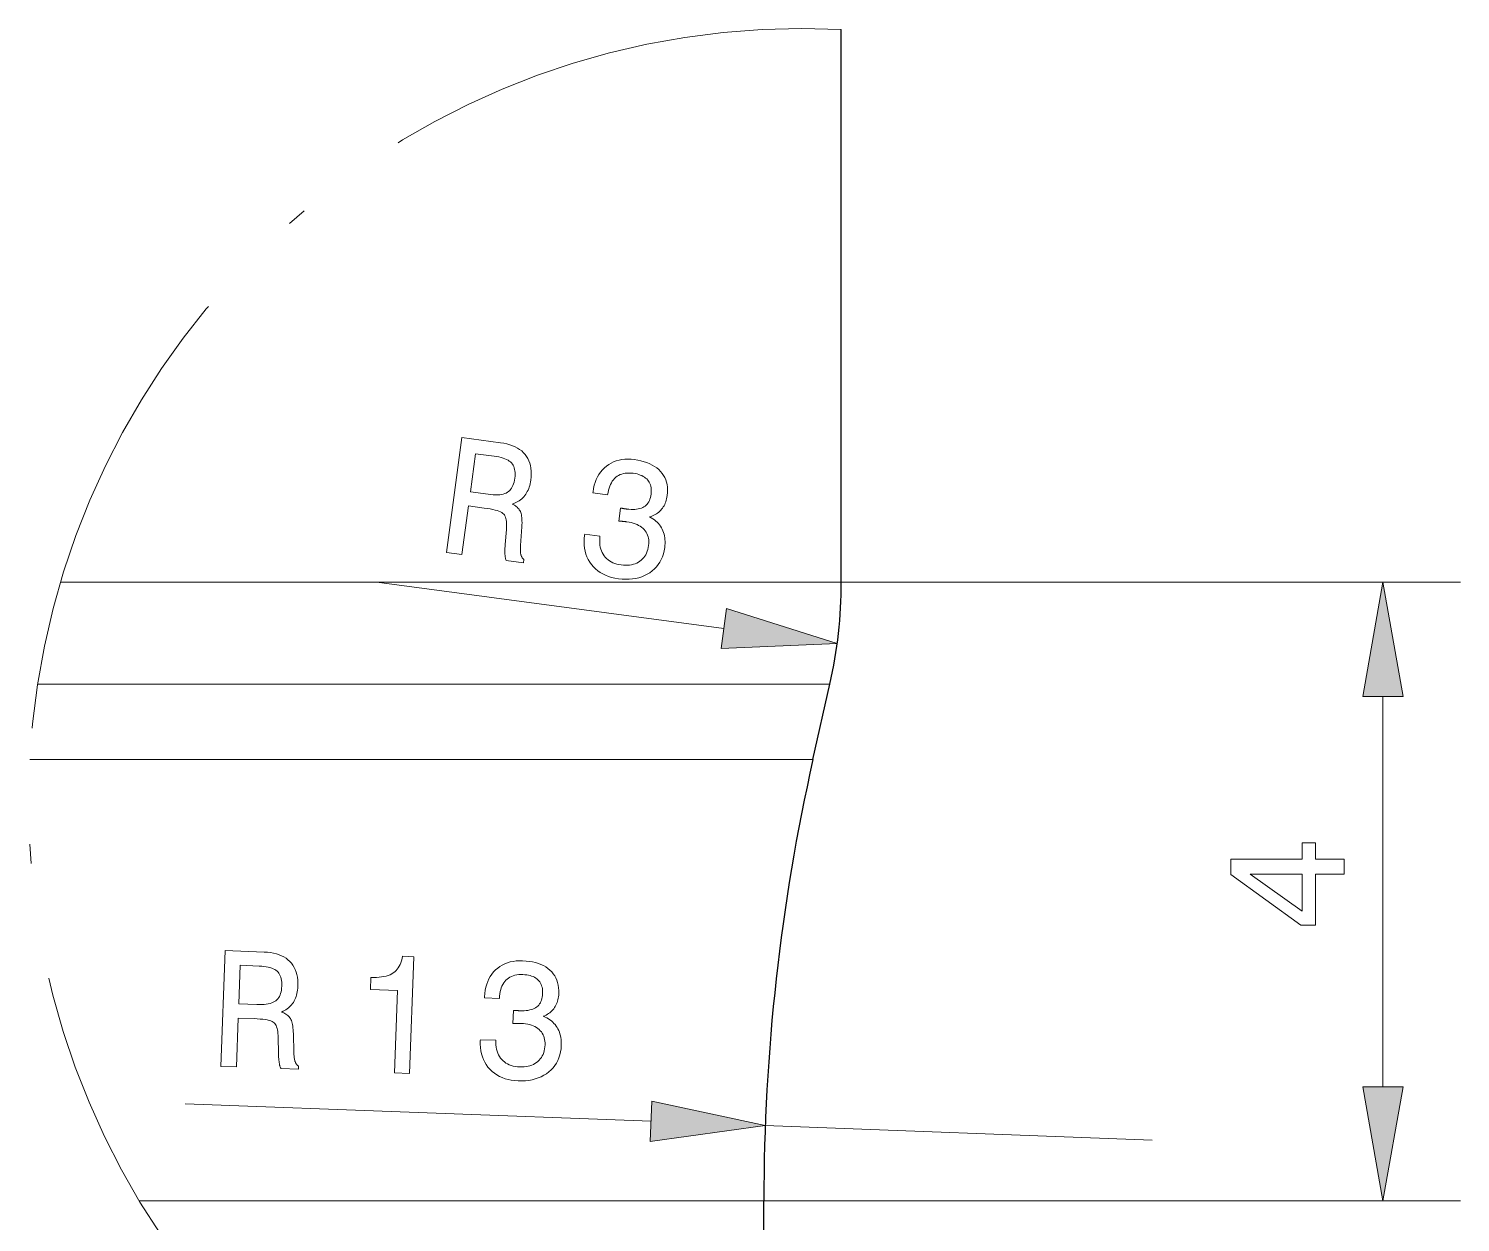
# Model space of a CAD drawing. Extents: x 0 to 420, y 0 to 594.
# Drawn here: x 214.72 to 251.71, y 110.91 to 141.77 of the extents above; entities that cross this region are included whole.
import ezdxf

# ---------------------------------------------------------------- set-up
doc = ezdxf.new("R2010")
doc.units = 0
doc.linetypes.add('DASHDOT', pattern=[18.5, 12, -3, 0.5, -3])

msp = doc.modelspace()

# ---------------------------------------------------------------- linework, layer by layer
at = {"lineweight": 30, "ltscale": 0.35714}
msp.add_line((235.717, 127.462), (235.717, 141.747), dxfattribs=at)
at = {"lineweight": 13}
for p, q in [((235.717, 127.462), (215.546, 127.462)), ((235.424, 124.828), (214.955, 124.828)), ((234.985, 122.877), (214.75, 122.877))]:
    msp.add_line(p, q, dxfattribs=at)
at = {"lineweight": 13, "ltscale": 0.226139}
msp.add_line((232.683, 126.266), (223.717, 127.462), dxfattribs=at)
at = {"lineweight": 13, "ltscale": 0.399919}
msp.add_line((235.717, 127.462), (251.713, 127.462), dxfattribs=at)
at = {"lineweight": 30, "ltscale": 0.05}
msp.add_line((234.985, 122.877), (235.424, 124.828), dxfattribs=at)
at = {"lineweight": 13, "ltscale": 0.252279}
msp.add_line((249.713, 114.416), (249.713, 124.508), dxfattribs=at)
at = {"lineweight": 13, "ltscale": 0.30114}
msp.add_line((230.801, 113.525), (218.764, 113.977), dxfattribs=at)
at = {"lineweight": 13, "ltscale": 0.25}
msp.add_line((243.746, 113.039), (233.753, 113.414), dxfattribs=at)
at = {"lineweight": 13, "ltscale": 0.403359}
msp.add_line((233.717, 111.462), (217.582, 111.462), dxfattribs=at)
at = {"lineweight": 13, "ltscale": 0.449919}
msp.add_line((233.717, 111.462), (251.713, 111.462), dxfattribs=at)
at = {"lineweight": 30, "ltscale": 0.24161}
msp.add_line((233.717, 101.798), (233.717, 111.462), dxfattribs=at)
at = {"lineweight": 13}
for points in [[(225.52, 128.23), (225.916, 131.2), (226.909, 131.067), (226.994, 131.054), (227.075, 131.036), (227.151, 131.015), (227.222, 130.99), (227.288, 130.962), (227.35, 130.929), (227.407, 130.893), (227.459, 130.853), (227.506, 130.809), (227.549, 130.762), (227.587, 130.711), (227.619, 130.656), (227.647, 130.599), (227.669, 130.538), (227.686, 130.473), (227.698, 130.405), (227.705, 130.334), (227.707, 130.26), (227.703, 130.182), (227.695, 130.101), (227.687, 130.053), (227.678, 130.007), (227.667, 129.962), (227.654, 129.92), (227.64, 129.879), (227.624, 129.84), (227.605, 129.802), (227.586, 129.767), (227.564, 129.733), (227.54, 129.701), (227.515, 129.67), (227.488, 129.642), (227.46, 129.615), (227.429, 129.59), (227.397, 129.568), (227.364, 129.546), (227.328, 129.527), (227.291, 129.51), (227.253, 129.494), (227.212, 129.481), (227.242, 129.466), (227.271, 129.45), (227.297, 129.433), (227.321, 129.415), (227.344, 129.397), (227.364, 129.377), (227.382, 129.357), (227.398, 129.335), (227.413, 129.313), (227.425, 129.29), (227.435, 129.264), (227.444, 129.235), (227.452, 129.204), (227.458, 129.169), (227.463, 129.131), (227.466, 129.089), (227.467, 129.045), (227.468, 128.997), (227.466, 128.946), (227.463, 128.892), (227.43, 128.405), (227.428, 128.374), (227.427, 128.345), (227.427, 128.317), (227.427, 128.292), (227.427, 128.267), (227.429, 128.245), (227.43, 128.223), (227.433, 128.204), (227.436, 128.186), (227.439, 128.17), (227.444, 128.155), (227.449, 128.14), (227.454, 128.126), (227.461, 128.113), (227.468, 128.101), (227.476, 128.089), (227.485, 128.077), (227.495, 128.067), (227.505, 128.056), (227.517, 128.047), (227.506, 127.965), (227.056, 128.025), (227.052, 128.036), (227.048, 128.048), (227.044, 128.061), (227.041, 128.074), (227.038, 128.089), (227.035, 128.104), (227.033, 128.121), (227.031, 128.138), (227.029, 128.157), (227.028, 128.176), (227.026, 128.196), (227.026, 128.218), (227.025, 128.241), (227.025, 128.265), (227.026, 128.291), (227.027, 128.318), (227.028, 128.346), (227.029, 128.376), (227.031, 128.407), (227.033, 128.439), (227.063, 128.826), (227.066, 128.883), (227.068, 128.936), (227.066, 128.985), (227.063, 129.03), (227.057, 129.071), (227.049, 129.109), (227.039, 129.142), (227.026, 129.172), (227.012, 129.198), (226.995, 129.22), (226.973, 129.24), (226.945, 129.259), (226.911, 129.277), (226.871, 129.294), (226.824, 129.31), (226.77, 129.325), (226.71, 129.34), (226.644, 129.353), (226.571, 129.365), (226.492, 129.377), (226.085, 129.431), (225.917, 128.177)], [(226.75, 130.718), (226.265, 130.783), (226.133, 129.795), (226.591, 129.734), (226.659, 129.726), (226.723, 129.721), (226.783, 129.719), (226.839, 129.719), (226.891, 129.723), (226.939, 129.729), (226.984, 129.739), (227.024, 129.751), (227.06, 129.766), (227.093, 129.784), (227.123, 129.805), (227.15, 129.829), (227.174, 129.857), (227.197, 129.888), (227.217, 129.923), (227.235, 129.961), (227.25, 130.003), (227.263, 130.047), (227.274, 130.096), (227.282, 130.148), (227.287, 130.199), (227.29, 130.248), (227.289, 130.294), (227.285, 130.337), (227.278, 130.378), (227.268, 130.416), (227.255, 130.452), (227.239, 130.485), (227.219, 130.515), (227.196, 130.543), (227.17, 130.568), (227.14, 130.592), (227.106, 130.614), (227.067, 130.634), (227.025, 130.653), (226.978, 130.669), (226.927, 130.684), (226.872, 130.698), (226.813, 130.709)], [(229.087, 128.703), (229.482, 128.65), (229.477, 128.589), (229.475, 128.529), (229.477, 128.473), (229.482, 128.418), (229.491, 128.366), (229.504, 128.316), (229.52, 128.269), (229.54, 128.224), (229.563, 128.182), (229.59, 128.141), (229.62, 128.104), (229.653, 128.07), (229.69, 128.039), (229.729, 128.011), (229.772, 127.986), (229.818, 127.964), (229.866, 127.945), (229.918, 127.929), (229.973, 127.917), (230.032, 127.907), (230.089, 127.901), (230.145, 127.898), (230.198, 127.899), (230.249, 127.904), (230.298, 127.911), (230.346, 127.923), (230.391, 127.937), (230.434, 127.956), (230.475, 127.977), (230.513, 128.002), (230.55, 128.031), (230.583, 128.062), (230.613, 128.095), (230.64, 128.132), (230.664, 128.171), (230.685, 128.214), (230.703, 128.259), (230.718, 128.306), (230.73, 128.357), (230.739, 128.41), (230.744, 128.459), (230.745, 128.506), (230.743, 128.552), (230.737, 128.595), (230.727, 128.637), (230.714, 128.677), (230.697, 128.716), (230.676, 128.752), (230.652, 128.787), (230.625, 128.82), (230.594, 128.851), (230.559, 128.88), (230.522, 128.906), (230.482, 128.93), (230.439, 128.951), (230.392, 128.97), (230.343, 128.986), (230.29, 129.001), (230.235, 129.012), (230.176, 129.021), (230.168, 129.023), (230.159, 129.024), (230.151, 129.025), (230.142, 129.026), (230.133, 129.027), (230.124, 129.028), (230.115, 129.028), (230.106, 129.029), (230.097, 129.03), (230.088, 129.031), (230.078, 129.032), (230.068, 129.033), (230.058, 129.034), (230.046, 129.035), (230.034, 129.036), (230.022, 129.037), (230.009, 129.038), (229.995, 129.039), (229.981, 129.04), (229.966, 129.041), (230.011, 129.377), (230.02, 129.376), (230.029, 129.374), (230.038, 129.373), (230.047, 129.371), (230.056, 129.37), (230.064, 129.368), (230.073, 129.367), (230.081, 129.365), (230.09, 129.364), (230.098, 129.363), (230.106, 129.361), (230.115, 129.36), (230.123, 129.359), (230.131, 129.358), (230.138, 129.356), (230.146, 129.355), (230.154, 129.354), (230.161, 129.353), (230.168, 129.352), (230.175, 129.351), (230.232, 129.345), (230.285, 129.341), (230.336, 129.34), (230.385, 129.342), (230.43, 129.346), (230.473, 129.353), (230.513, 129.363), (230.551, 129.375), (230.586, 129.39), (230.618, 129.408), (230.648, 129.429), (230.675, 129.452), (230.699, 129.478), (230.722, 129.507), (230.741, 129.538), (230.759, 129.572), (230.774, 129.61), (230.786, 129.649), (230.796, 129.692), (230.803, 129.737), (230.808, 129.782), (230.809, 129.824), (230.808, 129.865), (230.804, 129.904), (230.796, 129.942), (230.786, 129.977), (230.773, 130.011), (230.756, 130.043), (230.737, 130.074), (230.715, 130.102), (230.69, 130.129), (230.662, 130.154), (230.632, 130.176), (230.598, 130.197), (230.563, 130.215), (230.524, 130.231), (230.483, 130.246), (230.439, 130.258), (230.393, 130.267), (230.343, 130.275), (230.288, 130.281), (230.234, 130.283), (230.183, 130.282), (230.134, 130.277), (230.088, 130.268), (230.044, 130.256), (230.002, 130.241), (229.962, 130.221), (229.925, 130.198), (229.89, 130.172), (229.858, 130.142), (229.828, 130.109), (229.801, 130.072), (229.776, 130.032), (229.753, 129.988), (229.734, 129.941), (229.716, 129.891), (229.702, 129.837), (229.69, 129.78), (229.68, 129.719), (229.3, 129.77), (229.304, 129.799), (229.318, 129.884), (229.336, 129.965), (229.359, 130.042), (229.387, 130.115), (229.419, 130.183), (229.456, 130.247), (229.498, 130.307), (229.544, 130.363), (229.595, 130.414), (229.65, 130.461), (229.709, 130.503), (229.771, 130.54), (229.836, 130.571), (229.904, 130.596), (229.974, 130.616), (230.048, 130.63), (230.124, 130.638), (230.203, 130.641), (230.285, 130.638), (230.369, 130.629), (230.458, 130.615), (230.542, 130.597), (230.622, 130.576), (230.696, 130.551), (230.767, 130.522), (230.832, 130.49), (230.893, 130.454), (230.949, 130.414), (231.001, 130.371), (231.047, 130.324), (231.089, 130.274), (231.126, 130.221), (231.156, 130.165), (231.182, 130.107), (231.202, 130.046), (231.216, 129.982), (231.225, 129.916), (231.229, 129.847), (231.227, 129.775), (231.22, 129.701), (231.213, 129.659), (231.205, 129.618), (231.195, 129.579), (231.183, 129.541), (231.169, 129.505), (231.154, 129.47), (231.137, 129.437), (231.118, 129.405), (231.098, 129.375), (231.075, 129.346), (231.052, 129.319), (231.026, 129.293), (230.999, 129.27), (230.97, 129.248), (230.94, 129.227), (230.908, 129.209), (230.874, 129.192), (230.839, 129.177), (230.802, 129.163), (230.763, 129.152), (230.808, 129.127), (230.85, 129.1), (230.889, 129.072), (230.926, 129.042), (230.96, 129.011), (230.991, 128.978), (231.02, 128.943), (231.047, 128.907), (231.07, 128.869), (231.092, 128.829), (231.11, 128.788), (231.126, 128.745), (231.139, 128.701), (231.149, 128.656), (231.157, 128.609), (231.162, 128.561), (231.164, 128.512), (231.164, 128.461), (231.161, 128.409), (231.155, 128.355), (231.141, 128.271), (231.121, 128.192), (231.096, 128.117), (231.066, 128.046), (231.03, 127.979), (230.989, 127.916), (230.943, 127.857), (230.891, 127.803), (230.833, 127.753), (230.771, 127.706), (230.704, 127.665), (230.633, 127.63), (230.56, 127.6), (230.484, 127.576), (230.404, 127.557), (230.321, 127.545), (230.235, 127.538), (230.146, 127.536), (230.054, 127.541), (229.959, 127.551), (229.869, 127.566), (229.784, 127.585), (229.703, 127.61), (229.626, 127.639), (229.554, 127.673), (229.487, 127.713), (229.424, 127.757), (229.365, 127.806), (229.311, 127.86), (229.261, 127.918), (229.217, 127.981), (229.178, 128.047), (229.145, 128.115), (229.119, 128.186), (229.098, 128.26), (229.083, 128.337), (229.074, 128.417), (229.071, 128.5), (229.074, 128.585), (229.083, 128.674)], [(250.234, 124.508), (249.713, 127.462), (249.192, 124.508)], [(232.614, 125.75), (235.611, 125.875), (232.752, 126.782)], [(248.713, 119.91), (247.971, 119.91), (247.971, 118.592), (247.592, 118.592), (245.781, 119.905), (245.781, 120.298), (247.626, 120.298), (247.626, 120.725), (247.971, 120.725), (247.971, 120.298), (248.713, 120.298)], [(247.626, 118.955), (247.626, 119.91), (246.283, 119.91)], [(219.689, 114.943), (219.802, 117.937), (220.802, 117.899), (220.889, 117.894), (220.97, 117.884), (221.048, 117.87), (221.121, 117.852), (221.19, 117.83), (221.254, 117.803), (221.314, 117.773), (221.37, 117.738), (221.421, 117.699), (221.468, 117.656), (221.511, 117.608), (221.548, 117.557), (221.581, 117.503), (221.609, 117.444), (221.632, 117.381), (221.65, 117.315), (221.664, 117.245), (221.673, 117.171), (221.677, 117.093), (221.676, 117.012), (221.673, 116.963), (221.669, 116.916), (221.662, 116.871), (221.653, 116.827), (221.643, 116.785), (221.63, 116.745), (221.616, 116.706), (221.599, 116.668), (221.581, 116.633), (221.56, 116.598), (221.538, 116.566), (221.514, 116.535), (221.488, 116.506), (221.46, 116.478), (221.431, 116.452), (221.399, 116.428), (221.366, 116.406), (221.331, 116.385), (221.293, 116.366), (221.255, 116.348), (221.286, 116.336), (221.316, 116.323), (221.343, 116.309), (221.369, 116.294), (221.393, 116.277), (221.415, 116.26), (221.435, 116.241), (221.454, 116.221), (221.47, 116.2), (221.484, 116.178), (221.497, 116.154), (221.509, 116.126), (221.52, 116.095), (221.529, 116.061), (221.537, 116.024), (221.544, 115.983), (221.55, 115.939), (221.555, 115.891), (221.558, 115.84), (221.56, 115.786), (221.574, 115.298), (221.575, 115.268), (221.576, 115.238), (221.579, 115.211), (221.581, 115.185), (221.584, 115.161), (221.587, 115.138), (221.591, 115.118), (221.595, 115.098), (221.6, 115.081), (221.605, 115.065), (221.611, 115.05), (221.617, 115.037), (221.624, 115.023), (221.632, 115.011), (221.641, 114.999), (221.65, 114.988), (221.66, 114.977), (221.67, 114.967), (221.682, 114.958), (221.694, 114.95), (221.691, 114.868), (221.238, 114.885), (221.232, 114.895), (221.227, 114.907), (221.222, 114.919), (221.217, 114.932), (221.213, 114.946), (221.209, 114.962), (221.205, 114.978), (221.201, 114.995), (221.198, 115.013), (221.195, 115.032), (221.192, 115.052), (221.189, 115.074), (221.186, 115.097), (221.184, 115.121), (221.182, 115.146), (221.18, 115.173), (221.178, 115.202), (221.177, 115.231), (221.176, 115.262), (221.175, 115.294), (221.168, 115.683), (221.166, 115.739), (221.162, 115.792), (221.156, 115.841), (221.149, 115.885), (221.139, 115.926), (221.128, 115.963), (221.114, 115.995), (221.099, 116.024), (221.082, 116.048), (221.063, 116.069), (221.039, 116.086), (221.01, 116.102), (220.974, 116.117), (220.932, 116.13), (220.884, 116.142), (220.829, 116.152), (220.768, 116.16), (220.701, 116.167), (220.628, 116.173), (220.548, 116.177), (220.137, 116.192), (220.089, 114.928)], [(224.171, 114.775), (224.251, 116.907), (223.551, 116.933), (223.563, 117.238), (223.638, 117.238), (223.71, 117.241), (223.777, 117.246), (223.841, 117.254), (223.9, 117.265), (223.956, 117.278), (224.008, 117.294), (224.057, 117.313), (224.101, 117.335), (224.141, 117.359), (224.178, 117.387), (224.213, 117.417), (224.244, 117.452), (224.272, 117.49), (224.298, 117.531), (224.321, 117.575), (224.341, 117.623), (224.358, 117.675), (224.372, 117.73), (224.383, 117.788), (224.676, 117.777), (224.563, 114.76)], [(226.391, 115.632), (226.789, 115.617), (226.79, 115.555), (226.793, 115.496), (226.801, 115.44), (226.811, 115.386), (226.825, 115.335), (226.842, 115.287), (226.863, 115.241), (226.887, 115.198), (226.914, 115.158), (226.944, 115.121), (226.978, 115.087), (227.014, 115.056), (227.054, 115.028), (227.096, 115.004), (227.14, 114.983), (227.188, 114.966), (227.238, 114.951), (227.292, 114.941), (227.348, 114.933), (227.407, 114.929), (227.464, 114.929), (227.52, 114.932), (227.573, 114.937), (227.623, 114.947), (227.672, 114.959), (227.718, 114.975), (227.761, 114.994), (227.802, 115.016), (227.841, 115.041), (227.877, 115.07), (227.911, 115.102), (227.941, 115.136), (227.968, 115.172), (227.991, 115.211), (228.011, 115.253), (228.028, 115.297), (228.042, 115.343), (228.052, 115.392), (228.059, 115.444), (228.063, 115.498), (228.063, 115.547), (228.06, 115.594), (228.053, 115.639), (228.043, 115.682), (228.029, 115.722), (228.012, 115.761), (227.992, 115.798), (227.968, 115.832), (227.941, 115.864), (227.91, 115.895), (227.876, 115.923), (227.84, 115.948), (227.8, 115.97), (227.758, 115.99), (227.713, 116.007), (227.665, 116.022), (227.614, 116.034), (227.56, 116.043), (227.504, 116.049), (227.445, 116.053), (227.436, 116.053), (227.428, 116.053), (227.419, 116.053), (227.41, 116.053), (227.401, 116.054), (227.392, 116.054), (227.383, 116.054), (227.374, 116.054), (227.365, 116.054), (227.356, 116.054), (227.346, 116.054), (227.336, 116.054), (227.326, 116.053), (227.314, 116.053), (227.302, 116.053), (227.29, 116.053), (227.277, 116.053), (227.263, 116.053), (227.249, 116.052), (227.234, 116.052), (227.246, 116.391), (227.256, 116.39), (227.265, 116.39), (227.274, 116.389), (227.283, 116.388), (227.292, 116.388), (227.3, 116.387), (227.309, 116.386), (227.318, 116.386), (227.326, 116.385), (227.335, 116.385), (227.343, 116.384), (227.351, 116.384), (227.359, 116.383), (227.367, 116.383), (227.375, 116.382), (227.383, 116.382), (227.391, 116.382), (227.398, 116.381), (227.405, 116.381), (227.413, 116.381), (227.469, 116.38), (227.523, 116.381), (227.574, 116.385), (227.622, 116.391), (227.667, 116.4), (227.709, 116.411), (227.748, 116.424), (227.784, 116.44), (227.817, 116.459), (227.848, 116.479), (227.875, 116.503), (227.9, 116.528), (227.922, 116.556), (227.942, 116.587), (227.958, 116.621), (227.972, 116.656), (227.984, 116.695), (227.992, 116.736), (227.998, 116.779), (228.001, 116.825), (228.001, 116.869), (227.999, 116.912), (227.994, 116.952), (227.986, 116.991), (227.975, 117.027), (227.961, 117.062), (227.944, 117.094), (227.925, 117.125), (227.903, 117.153), (227.878, 117.18), (227.851, 117.204), (227.821, 117.226), (227.788, 117.245), (227.753, 117.263), (227.716, 117.278), (227.676, 117.29), (227.634, 117.3), (227.589, 117.308), (227.542, 117.313), (227.492, 117.317), (227.436, 117.317), (227.383, 117.314), (227.332, 117.308), (227.284, 117.298), (227.239, 117.285), (227.196, 117.269), (227.156, 117.25), (227.118, 117.227), (227.083, 117.2), (227.051, 117.171), (227.021, 117.138), (226.995, 117.102), (226.971, 117.063), (226.95, 117.02), (226.932, 116.975), (226.917, 116.926), (226.904, 116.874), (226.895, 116.819), (226.888, 116.761), (226.885, 116.7), (226.501, 116.715), (226.502, 116.744), (226.508, 116.83), (226.519, 116.913), (226.535, 116.991), (226.555, 117.066), (226.581, 117.137), (226.612, 117.204), (226.647, 117.268), (226.688, 117.328), (226.734, 117.384), (226.785, 117.436), (226.839, 117.484), (226.898, 117.526), (226.959, 117.563), (227.024, 117.594), (227.092, 117.621), (227.164, 117.641), (227.239, 117.657), (227.317, 117.667), (227.399, 117.672), (227.484, 117.671), (227.574, 117.666), (227.659, 117.656), (227.741, 117.642), (227.817, 117.625), (227.89, 117.603), (227.958, 117.577), (228.022, 117.547), (228.082, 117.512), (228.137, 117.474), (228.188, 117.432), (228.235, 117.386), (228.276, 117.336), (228.312, 117.284), (228.343, 117.228), (228.368, 117.17), (228.389, 117.108), (228.404, 117.043), (228.414, 116.974), (228.419, 116.903), (228.419, 116.828), (228.416, 116.785), (228.412, 116.744), (228.406, 116.704), (228.397, 116.665), (228.387, 116.628), (228.375, 116.592), (228.362, 116.557), (228.346, 116.524), (228.328, 116.492), (228.309, 116.461), (228.288, 116.432), (228.265, 116.404), (228.24, 116.378), (228.214, 116.353), (228.185, 116.33), (228.155, 116.309), (228.123, 116.289), (228.09, 116.27), (228.054, 116.253), (228.017, 116.238), (228.064, 116.217), (228.108, 116.195), (228.149, 116.171), (228.189, 116.145), (228.226, 116.117), (228.26, 116.087), (228.292, 116.055), (228.322, 116.021), (228.349, 115.985), (228.374, 115.948), (228.397, 115.909), (228.416, 115.868), (228.434, 115.825), (228.448, 115.781), (228.46, 115.735), (228.47, 115.688), (228.477, 115.639), (228.481, 115.588), (228.483, 115.536), (228.482, 115.482), (228.476, 115.397), (228.464, 115.316), (228.447, 115.239), (228.423, 115.165), (228.394, 115.095), (228.359, 115.029), (228.318, 114.966), (228.272, 114.907), (228.219, 114.852), (228.161, 114.8), (228.098, 114.753), (228.032, 114.711), (227.962, 114.674), (227.888, 114.643), (227.81, 114.617), (227.729, 114.596), (227.644, 114.581), (227.556, 114.571), (227.464, 114.567), (227.368, 114.568), (227.277, 114.574), (227.19, 114.586), (227.107, 114.602), (227.029, 114.624), (226.954, 114.652), (226.883, 114.684), (226.816, 114.722), (226.753, 114.765), (226.694, 114.814), (226.638, 114.868), (226.588, 114.926), (226.543, 114.987), (226.504, 115.052), (226.471, 115.121), (226.443, 115.192), (226.421, 115.268), (226.405, 115.346), (226.394, 115.428), (226.389, 115.514), (226.39, 115.603)], [(220.677, 117.537), (220.188, 117.555), (220.151, 116.559), (220.612, 116.541), (220.68, 116.54), (220.744, 116.541), (220.804, 116.544), (220.86, 116.55), (220.912, 116.559), (220.959, 116.57), (221.002, 116.583), (221.042, 116.599), (221.076, 116.618), (221.107, 116.639), (221.135, 116.662), (221.159, 116.689), (221.181, 116.719), (221.201, 116.753), (221.217, 116.789), (221.231, 116.829), (221.243, 116.871), (221.251, 116.917), (221.257, 116.967), (221.261, 117.019), (221.261, 117.071), (221.259, 117.119), (221.254, 117.165), (221.246, 117.208), (221.235, 117.248), (221.221, 117.285), (221.205, 117.319), (221.185, 117.351), (221.163, 117.379), (221.138, 117.404), (221.11, 117.427), (221.077, 117.448), (221.041, 117.467), (221.001, 117.483), (220.956, 117.497), (220.908, 117.51), (220.856, 117.52), (220.8, 117.527), (220.741, 117.533)], [(249.192, 114.416), (249.713, 111.462), (250.234, 114.416)], [(230.781, 113.004), (233.753, 113.414), (230.82, 114.045)]]:
    msp.add_lwpolyline(points, close=True, dxfattribs=at)
at = {"linetype": 'DASHDOT', "lineweight": 13}
msp.add_arc((234.72, 121.772), 20, 87.1432, 267.1248, dxfattribs=at)
at = {"lineweight": 30}
for centre, radius, start, end in [((223.717, 127.462), 12, 347.3196, 360), ((285.717, 111.462), 52, 167.3196, 180)]:
    msp.add_arc(centre, radius, start, end, dxfattribs=at)
at = {"lineweight": 13}
for points in [[(250.234, 124.508), (249.713, 127.462), (250.234, 124.508), (249.192, 124.508)], [(232.614, 125.75), (235.611, 125.875), (232.614, 125.75), (232.752, 126.782)], [(249.192, 114.416), (249.713, 111.462), (249.192, 114.416), (250.234, 114.416)], [(230.781, 113.004), (233.753, 113.414), (230.781, 113.004), (230.82, 114.045)]]:
    msp.add_solid(points, dxfattribs=at)

doc.saveas('drawing.dxf')
